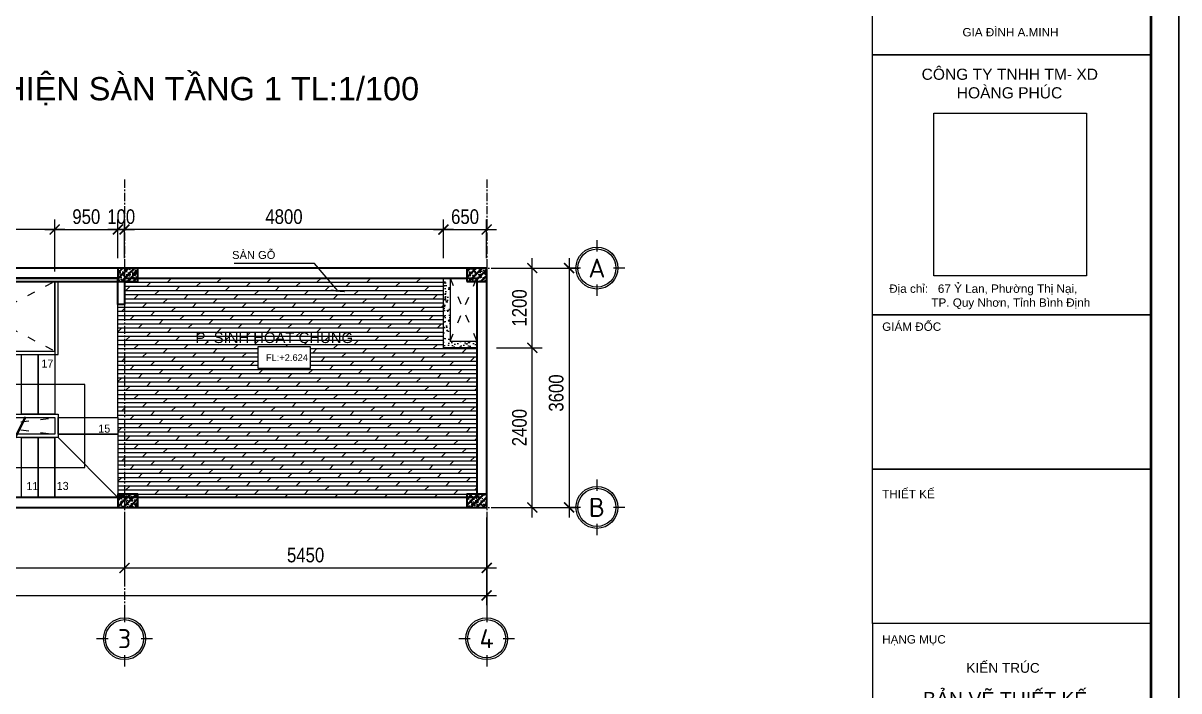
# Model space of a CAD drawing. Header units: inches. Extents: x 236662 to 497023, y -248575 to 81795.
# Drawn here: x 370703 to 388097, y -24273 to -14229 of the extents above; entities that cross this region are included whole.
import ezdxf
from ezdxf.enums import TextEntityAlignment as Align

# ---------------------------------------------------------------- set-up
doc = ezdxf.new("R2010")
doc.units = ezdxf.units.IN
doc.header["$LTSCALE"] = 10
doc.header["$MEASUREMENT"] = 0
for name, pattern in [('ACAD_ISO03W100', [30, 12, -18]), ('CENTER', [2, 1.25, -0.25, 0.25, -0.25]), ('DASHED2', [0.375, 0.25, -0.125])]:
    doc.linetypes.add(name, pattern=pattern)
for name, color, linetype in [('01. HP_TEXT', 9, 'Continuous'), ('07. HP_KY HIEU', 43, 'Continuous'), ('07. HP_KY HIEU @ 1', 43, 'Continuous'), ('08. HP_DIM', 118, 'Continuous'), ('hach', 7, 'Continuous'), ('TEXT', 2, 'Continuous')]:
    doc.layers.add(name, color=color, linetype=linetype)
for name, color, linetype, lineweight in [('02. HP_BE TONG', 1, 'Continuous', 35), ('03. HP_TUONG', 2, 'Continuous', 35), ('05. HP_TRUC', 251, 'CENTER', 5), ('06. HP_THAY 1', 134, 'Continuous', 15), ('06. HP_THAY 2', 147, 'Continuous', 13), ('09_HP_HATCH', 8, 'Continuous', 5), ('14. HP_OPENING', 250, 'ACAD_ISO03W100', 5), ('GHICHU', 7, 'Continuous', 9)]:
    doc.layers.add(name, color=color, linetype=linetype, lineweight=lineweight)
doc.styles.add('AVO', font='VAVOB.TTF')
doc.styles.add('BAOANNOTE', font='arial.ttf', dxfattribs={"width": 0.8})
doc.styles.add('ISOCP50', font='isocpeur.ttf')
doc.styles.add('TA1', font='arial.ttf')
doc.styles.add('TEXT (none)', font='arial.ttf')
doc.styles.add('text2', font='VHELVCN.TTF')
doc.dimstyles.new('AL-100', dxfattribs={"dimtxt": 220, "dimasz": 150, "dimexe": 150, "dimexo": 150, "dimgap": 80, "dimtad": 1, "dimdec": 0, "dimzin": 9, "dimtxsty": 'text2', "dimblk": 'ARCHTICK', "dimcen": 1, "dimdle": 150, "dimclrd": 256, "dimclre": 256, "dimclrt": 7, "dimadec": 0, "dimazin": 0, "dimtfac": 1, "dimtdec": 0, "dimtix": 1, "dimtmove": 2, "dimatfit": 3, "dimldrblk": 'ARCHTICK', "dimfxl": 1, "dimtolj": 1, "dimtzin": 0, "dimlwd": -1, "dimlwe": -1, "dimarcsym": 0})
picture_1 = doc.add_image_def('image1.jpg', size_in_pixel=(1818, 1935))

# ---------------------------------------------------------------- blocks, each defined once
blk = doc.blocks.new('_ArchTick')
at = {"color": 0, "linetype": 'ByBlock', "const_width": 0.15}
blk.add_lwpolyline([(-0.5, -0.5), (0.5, 0.5)], dxfattribs=at)
blk = doc.blocks.new('*D1152')
at = {"layer": '08. HP_DIM', "transparency": 16777216}
for p, q in [((362679, -21663), (362679, -22986)), ((377679, -21663), (377679, -22986)), ((362529, -22836), (377829, -22836))]:
    blk.add_line(p, q, dxfattribs=at)
at = {"layer": 'Defpoints', "color": 0, "transparency": 16777216}
for p in [(362679, -21513), (377679, -21513), (377679, -22836)]:
    blk.add_point(p, dxfattribs=at)
at = {"layer": '08. HP_DIM', "transparency": 16777216, "xscale": 150, "yscale": 150, "zscale": 150, "rotation": 180}
blk.add_blockref('_ArchTick', (362679, -22836), dxfattribs=at)
at = {"layer": '08. HP_DIM', "transparency": 16777216, "xscale": 150, "yscale": 150, "zscale": 150}
blk.add_blockref('_ArchTick', (377679, -22836), dxfattribs=at)
at = {"layer": '08. HP_DIM', "color": 7, "transparency": 16777216, "insert": (370179, -22643), "char_height": 220, "attachment_point": 5, "style": 'text2'}
blk.add_mtext('\\A1;15000', dxfattribs=at)
blk = doc.blocks.new('grid test1')
at = {"ltscale": 20}
for p, q in [((0, 440), (0, 260)), ((-260, 0), (-440, 0)), ((440, 0), (260, 0)), ((0, -260), (0, -440))]:
    blk.add_line(p, q, dxfattribs=at)
at = {"color": 251, "ltscale": 20, "true_color": 0x636466}
for radius in [330, 300]:
    blk.add_circle((0, 0), radius, dxfattribs=at)
at = {"layer": '01. HP_TEXT', "color": 2, "ltscale": 20, "true_color": 0xf1eb1f, "style": 'ISOCP50'}
blk.add_attdef('GRID', text='', height=300, dxfattribs=at).set_placement((-37, 0), align=Align.MIDDLE_CENTER)
blk = doc.blocks.new('zcsadsdasd3')
at = {"layer": '05. HP_TRUC', "ltscale": 10}
for p, q in [((-5450, 4933), (-5450, -1554)), ((0, 4933), (0, -1554)), ((-15930, 3600), (1239, 3600)), ((-15930, 0), (1239, 0))]:
    blk.add_line(p, q, dxfattribs=at)
at = {"layer": '07. HP_KY HIEU @ 1', "ltscale": 20}
ref = blk.add_blockref('grid test1', (1659, 3600), dxfattribs=dict(at, xscale=0.9555000001564621, yscale=0.9555000001564621, zscale=0.9555000001564621))
ref.add_attrib('GRID', 'A', dxfattribs={"layer": 'TEXT', "ltscale": 20, "height": 287, "style": 'ISOCP50'}).set_placement((1659, 3600), align=Align.MIDDLE_CENTER)
ref = blk.add_blockref('grid test1', (1659, 0), dxfattribs=dict(at, xscale=0.9555000001564621, yscale=0.9555000001564621, zscale=0.9555000001564621))
ref.add_attrib('GRID', 'B', dxfattribs={"layer": 'TEXT', "ltscale": 20, "height": 287, "style": 'ISOCP50'}).set_placement((1659, 0), align=Align.MIDDLE_CENTER)
ref = blk.add_blockref('grid test1', (-5450, -1975), dxfattribs=dict(at, xscale=0.9555000001564621, yscale=0.9555000001564621, zscale=0.9555000001564621))
ref.add_attrib('GRID', '3', dxfattribs={"layer": 'TEXT', "ltscale": 20, "height": 287, "style": 'ISOCP50'}).set_placement((-5450, -1975), align=Align.MIDDLE_CENTER)
ref = blk.add_blockref('grid test1', (0, -1975), dxfattribs=dict(at, xscale=0.9555000001564621, yscale=0.9555000001564621, zscale=0.9555000001564621))
ref.add_attrib('GRID', '4', dxfattribs={"layer": 'TEXT', "ltscale": 20, "height": 287, "style": 'ISOCP50'}).set_placement((0, -1975), align=Align.MIDDLE_CENTER)
blk = doc.blocks.new('*D1158')
at = {"layer": '08. HP_DIM', "transparency": 16777216}
for p, q in [((377829, -19113), (378516, -19113)), ((378366, -21663), (378366, -18963)), ((377829, -21513), (378516, -21513))]:
    blk.add_line(p, q, dxfattribs=at)
at = {"layer": 'Defpoints', "color": 0, "transparency": 16777216}
for p in [(377679, -19113), (378366, -19113), (377679, -21513)]:
    blk.add_point(p, dxfattribs=at)
at = {"layer": '08. HP_DIM', "transparency": 16777216, "xscale": 150, "yscale": 150, "zscale": 150}
for p, rotation in [((378366, -19113), 90), ((378366, -21513), 270)]:
    blk.add_blockref('_ArchTick', p, dxfattribs=dict(at, rotation=rotation))
at = {"layer": '08. HP_DIM', "color": 7, "transparency": 16777216, "insert": (378173, -20313), "char_height": 220, "attachment_point": 5, "rotation": 90, "style": 'text2'}
blk.add_mtext('\\A1;2400', dxfattribs=at)
blk = doc.blocks.new('*D1159')
at = {"layer": '08. HP_DIM', "transparency": 16777216}
for p, q in [((377829, -17913), (378516, -17913)), ((378366, -19263), (378366, -17763)), ((377829, -19113), (378516, -19113))]:
    blk.add_line(p, q, dxfattribs=at)
at = {"layer": 'Defpoints', "color": 0, "transparency": 16777216}
for p in [(377679, -17913), (378366, -17913), (377679, -19113)]:
    blk.add_point(p, dxfattribs=at)
at = {"layer": '08. HP_DIM', "transparency": 16777216, "xscale": 150, "yscale": 150, "zscale": 150}
for p, rotation in [((378366, -17913), 90), ((378366, -19113), 270)]:
    blk.add_blockref('_ArchTick', p, dxfattribs=dict(at, rotation=rotation))
at = {"layer": '08. HP_DIM', "color": 7, "transparency": 16777216, "insert": (378173, -18513), "char_height": 220, "attachment_point": 5, "rotation": 90, "style": 'text2'}
blk.add_mtext('\\A1;1200', dxfattribs=at)
blk = doc.blocks.new('*D1161')
at = {"layer": '08. HP_DIM', "transparency": 16777216}
for p, q in [((377029, -17763), (377029, -17183)), ((377679, -17763), (377679, -17183)), ((376879, -17333), (377829, -17333))]:
    blk.add_line(p, q, dxfattribs=at)
at = {"layer": 'Defpoints', "color": 0, "transparency": 16777216}
for p in [(377679, -17333), (377029, -17913), (377679, -17913)]:
    blk.add_point(p, dxfattribs=at)
at = {"layer": '08. HP_DIM', "transparency": 16777216, "xscale": 150, "yscale": 150, "zscale": 150, "rotation": 180}
blk.add_blockref('_ArchTick', (377029, -17333), dxfattribs=at)
at = {"layer": '08. HP_DIM', "transparency": 16777216, "xscale": 150, "yscale": 150, "zscale": 150}
blk.add_blockref('_ArchTick', (377679, -17333), dxfattribs=at)
at = {"layer": '08. HP_DIM', "color": 7, "transparency": 16777216, "insert": (377354, -17141), "char_height": 220, "attachment_point": 5, "style": 'text2'}
blk.add_mtext('\\A1;650', dxfattribs=at)
blk = doc.blocks.new('KHUNG TEN A-3')
at = {"layer": '01. HP_TEXT'}
for points in [[(365, 163.34), (365, 191.95), (415, 191.95), (415, 163.34)], [(365, 116.74), (365, 163.34), (415, 163.34), (415, 116.74)], [(365, 89.04), (365, 116.74), (415, 116.74), (415, 89.04)], [(365, 61.35), (365, 89.04), (415, 89.04), (415, 61.35)], [(365, 61.35), (365, 41.47), (415, 41.47), (415, 61.35)]]:
    blk.add_lwpolyline(points, close=True, dxfattribs=at)
at = {"layer": '02. HP_BE TONG', "color": 1, "const_width": 0.5}
blk.add_lwpolyline([(15, 5), (415, 5), (415, 292), (15, 292)], close=True, dxfattribs=at)
at = {"layer": '06. HP_THAY 1'}
blk.add_lwpolyline([(0, 297), (420, 297), (420, 0), (0, 0)], close=True, dxfattribs=at)
at = {"layer": 'Defpoints'}
blk.add_lwpolyline([(0, 0), (420, 0), (420, 297), (0, 297)], close=True, dxfattribs=at)
at = {"layer": '01. HP_TEXT', "color": 7, "style": 'TA1'}
for s, p in [('GIÁM ĐỐC', (366.75, 113.85)), ('THIẾT KẾ', (366.75, 83.82)), ('HẠNG MỤC', (366.75, 57.76))]:
    blk.add_text(s, height=1.5, dxfattribs=at).set_placement(p)
at = {"layer": '01. HP_TEXT', "style": 'TA1'}
for s, height, p in [('KIẾN TRÚC', 1.75, (388.44, 53.39)), ('BẢN VẼ THIẾT KẾ', 2.5, (388.83, 47.82))]:
    blk.add_text(s, height=height, dxfattribs=at).set_placement(p, align=Align.MIDDLE_CENTER)
at = {"layer": '01. HP_TEXT', "color": 7, "char_height": 1.5, "attachment_point": 1, "style": 'TA1'}
for s, width, insert in [('\\A1;\\pi-1.5,l3,t6,16.5;GIA ĐÌNH A.MINH', 42.6333, (379.66, 168.17)), ('\\A1;\\pi-0.02931,l3,t7.47069,17.97069;Địa chỉ:   67 Ỷ Lan, Phường Thị Nại, \\P             TP. Quy Nhơn, Tỉnh Bình Định ', 49.5509, (365.04, 122.17))]:
    blk.add_mtext_dynamic_manual_height_columns(s, width=width, gutter_width=2.41, heights=[62.37], dxfattribs=dict(at, insert=insert))
at = {"layer": '01. HP_TEXT', "insert": (364.26, 160.88), "char_height": 2, "attachment_point": 1, "style": 'TA1'}
blk.add_mtext_dynamic_manual_height_columns('\\pi9.5649;CÔNG TY TNHH TM- XD \\P\\pi11.2177;      HOÀNG PHÚC', width=53.4572, gutter_width=0.0255, heights=[0], dxfattribs=at)
image = blk.add_image(picture_1, insert=(375.99, 123.73), size_in_units=(27.41, 29.18))
image.dxf.flags = 7
blk = doc.blocks.new('*D1336')
at = {"layer": '08. HP_DIM', "transparency": 16777216}
for p, q in [((-15000, -3750), (-15000, -5073)), ((0, -3750), (0, -5073)), ((-15150, -4923), (150, -4923))]:
    blk.add_line(p, q, dxfattribs=at)
at = {"layer": 'Defpoints', "color": 0, "transparency": 16777216}
for p in [(-15000, -3600), (0, -3600), (0, -4923)]:
    blk.add_point(p, dxfattribs=at)
at = {"layer": '08. HP_DIM', "transparency": 16777216, "xscale": 150, "yscale": 150, "zscale": 150, "rotation": 180}
blk.add_blockref('_ArchTick', (-15000, -4923), dxfattribs=at)
at = {"layer": '08. HP_DIM', "transparency": 16777216, "xscale": 150, "yscale": 150, "zscale": 150}
blk.add_blockref('_ArchTick', (0, -4923), dxfattribs=at)
at = {"layer": '08. HP_DIM', "color": 7, "transparency": 16777216, "insert": (-7500, -4731), "char_height": 220, "attachment_point": 5, "style": 'text2'}
blk.add_mtext('\\A1;15000', dxfattribs=at)
blk = doc.blocks.new('COT')
at = {"layer": '09_HP_HATCH'}
h = blk.add_hatch(dxfattribs=at)
h.set_pattern_fill('CHAU-01', color=256, scale=15, pattern_type=2)
h.set_pattern_definition([(50, (-55276.965, -37444.2), (107.58903, -9.41282), [11.25, -123.75]), (355, (-55276.97, -37444.2), (-20.8127, 112.82882), [9, -99]), (100.4514, (-55268, -37444.99), (86.7764, 103.41593), [9.56103, -105.17132]), (46.1842, (-55276.97, -37414.2), (160.08616, -24.82785), [16.875, -185.625]), (96.6356, (-55263.62, -37416.27), (140.1994, 146.11768), [14.34154, -157.75695]), (351.1842, (-55276.97, -37414.2), (140.1993, 146.1178), [13.5, -148.5]), (21, (-55261.965, -37421.7), (89.53606, -60.39283), [11.25, -123.75]), (326, (-55261.97, -37421.7), (36.4973, 108.7725), [9, -99]), (71.4514, (-55254.5, -37426.73), (126.0334, 48.37957), [9.56103, -105.17132]), (37.5, (-55276.965, -37444.2), (1.823978, 49.934078), [0, -97.8, 0, -100.5, 0, -99.375]), (7.5, (-55276.965, -37444.2), (39.46043, 59.161757), [0, -57.3, 0, -95.55, 0, -37.875]), (327.5, (-55310.415, -37444.2), (80.073365, -3.38323), [0, -37.5, 0, -117, 0, -155.25]), (317.5, (-55325.415, -37444.2), (87.477925, 15.01575), [0, -48.75, 0, -77.7, 0, -110.25]), (45, (-55276.965, -37444.2), (-45.07806, 45.07806), []), (45, (-55276.965, -37425.827), (-45.07806, 45.07806), [])])
h.paths.add_polyline_path([(0, -200), (300, -200), (300, 0), (0, 0)])
at = {"layer": '02. HP_BE TONG'}
blk.add_lwpolyline([(0, -200), (300, -200), (300, 0), (0, 0)], close=True, dxfattribs=at)
blk = doc.blocks.new('ádasdwdczxzc')
at = {"layer": '03. HP_TUONG'}
for p in [(-15000, 3600), (-9750, 3600), (-5550, 3600), (-300, 3600), (-15000, 200), (-9750, 200), (-5550, 200), (-300, 200)]:
    blk.add_blockref('COT', p, dxfattribs=at)
blk = doc.blocks.new('*D1338')
at = {"layer": '08. HP_DIM', "transparency": 16777216}
for p, q in [((-9550, -3750), (-9550, -4661)), ((-5450, -3750), (-5450, -4661)), ((-9700, -4511), (-5300, -4511))]:
    blk.add_line(p, q, dxfattribs=at)
at = {"layer": 'Defpoints', "color": 0, "transparency": 16777216}
for p in [(-9550, -3600), (-5450, -3600), (-5450, -4511)]:
    blk.add_point(p, dxfattribs=at)
at = {"layer": '08. HP_DIM', "transparency": 16777216, "xscale": 150, "yscale": 150, "zscale": 150, "rotation": 180}
blk.add_blockref('_ArchTick', (-9550, -4511), dxfattribs=at)
at = {"layer": '08. HP_DIM', "transparency": 16777216, "xscale": 150, "yscale": 150, "zscale": 150}
blk.add_blockref('_ArchTick', (-5450, -4511), dxfattribs=at)
at = {"layer": '08. HP_DIM', "color": 7, "transparency": 16777216, "insert": (-7500, -4318), "char_height": 220, "attachment_point": 5, "style": 'text2'}
blk.add_mtext('\\A1;4100', dxfattribs=at)
blk = doc.blocks.new('*D1339')
at = {"layer": '08. HP_DIM', "transparency": 16777216}
for p, q in [((-5450, -3750), (-5450, -4661)), ((0, -3750), (0, -4661)), ((-5600, -4511), (150, -4511))]:
    blk.add_line(p, q, dxfattribs=at)
at = {"layer": 'Defpoints', "color": 0, "transparency": 16777216}
for p in [(-5450, -3600), (0, -3600), (0, -4511)]:
    blk.add_point(p, dxfattribs=at)
at = {"layer": '08. HP_DIM', "transparency": 16777216, "xscale": 150, "yscale": 150, "zscale": 150, "rotation": 180}
blk.add_blockref('_ArchTick', (-5450, -4511), dxfattribs=at)
at = {"layer": '08. HP_DIM', "transparency": 16777216, "xscale": 150, "yscale": 150, "zscale": 150}
blk.add_blockref('_ArchTick', (0, -4511), dxfattribs=at)
at = {"layer": '08. HP_DIM', "color": 7, "transparency": 16777216, "insert": (-2725, -4318), "char_height": 220, "attachment_point": 5, "style": 'text2'}
blk.add_mtext('\\A1;5450', dxfattribs=at)
blk = doc.blocks.new('*D1340')
at = {"layer": '08. HP_DIM', "transparency": 16777216}
for p, q in [((1239, 150), (1239, -3750)), ((365, 0), (1389, 0)), ((365, -3600), (1389, -3600))]:
    blk.add_line(p, q, dxfattribs=at)
at = {"layer": 'Defpoints', "color": 0, "transparency": 16777216}
for p in [(215, 0), (215, -3600), (1239, -3600)]:
    blk.add_point(p, dxfattribs=at)
at = {"layer": '08. HP_DIM', "transparency": 16777216, "xscale": 150, "yscale": 150, "zscale": 150}
for p, rotation in [((1239, 0), 90), ((1239, -3600), 270)]:
    blk.add_blockref('_ArchTick', p, dxfattribs=dict(at, rotation=rotation))
at = {"layer": '08. HP_DIM', "color": 7, "transparency": 16777216, "insert": (1047, -1880), "char_height": 220, "attachment_point": 5, "rotation": 90, "style": 'text2'}
blk.add_mtext('\\A1;3600', dxfattribs=at)
blk = doc.blocks.new('Level mark - Plan 2')
blk.add_lwpolyline([(12.53, 0.4), (12.53, 3.6), (4.64, 3.6), (4.64, 0.4)], close=True)
at = {"style": 'BAOANNOTE', "flags": 8}
blk.add_attdef('FL%%P0.000', text='', height=2, dxfattribs=at).set_placement((9, 2), align=Align.MIDDLE_CENTER)
blk = doc.blocks.new('*D1205')
at = {"layer": '08. HP_DIM', "transparency": 16777216}
for p, q in [((372229, -17763), (372229, -17183)), ((377029, -17763), (377029, -17183)), ((377179, -17333), (372079, -17333))]:
    blk.add_line(p, q, dxfattribs=at)
at = {"layer": 'Defpoints', "color": 0, "transparency": 16777216}
for p in [(372229, -17333), (372229, -17913, -312), (377029, -17913, -312)]:
    blk.add_point(p, dxfattribs=at)
at = {"layer": '08. HP_DIM', "transparency": 16777216, "xscale": 150, "yscale": 150, "zscale": 150, "rotation": 180}
blk.add_blockref('_ArchTick', (372229, -17333), dxfattribs=at)
at = {"layer": '08. HP_DIM', "transparency": 16777216, "xscale": 150, "yscale": 150, "zscale": 150}
blk.add_blockref('_ArchTick', (377029, -17333), dxfattribs=at)
at = {"layer": '08. HP_DIM', "color": 7, "transparency": 16777216, "insert": (374629, -17141), "char_height": 220, "attachment_point": 5, "style": 'text2'}
blk.add_mtext('\\A1;4800', dxfattribs=at)
blk = doc.blocks.new('*D1206')
at = {"layer": '08. HP_DIM', "transparency": 16777216}
for p, q in [((372129, -17763), (372129, -17183)), ((372229, -17763), (372229, -17183)), ((372129, -17333), (371979, -17333)), ((372229, -17333), (372129, -17333)), ((372229, -17333), (372379, -17333))]:
    blk.add_line(p, q, dxfattribs=at)
at = {"layer": 'Defpoints', "color": 0, "transparency": 16777216}
for p in [(372129, -17333), (372129, -17913, -312), (372229, -17913, -312)]:
    blk.add_point(p, dxfattribs=at)
at = {"layer": '08. HP_DIM', "transparency": 16777216, "xscale": 150, "yscale": 150, "zscale": 150}
blk.add_blockref('_ArchTick', (372129, -17333), dxfattribs=at)
at = {"layer": '08. HP_DIM', "transparency": 16777216, "xscale": 150, "yscale": 150, "zscale": 150, "rotation": 180}
blk.add_blockref('_ArchTick', (372229, -17333), dxfattribs=at)
at = {"layer": '08. HP_DIM', "color": 7, "transparency": 16777216, "insert": (372179, -17141), "char_height": 220, "attachment_point": 5, "style": 'text2'}
blk.add_mtext('\\A1;100', dxfattribs=at)
blk = doc.blocks.new('*D1207')
at = {"layer": '08. HP_DIM', "transparency": 16777216}
for p, q in [((369179, -17963), (369179, -17183)), ((371179, -17963), (371179, -17183)), ((371329, -17333), (369029, -17333))]:
    blk.add_line(p, q, dxfattribs=at)
at = {"layer": 'Defpoints', "color": 0, "transparency": 16777216}
for p in [(369179, -17333), (369179, -18113, -312), (371179, -18113, -312)]:
    blk.add_point(p, dxfattribs=at)
at = {"layer": '08. HP_DIM', "transparency": 16777216, "xscale": 150, "yscale": 150, "zscale": 150, "rotation": 180}
blk.add_blockref('_ArchTick', (369179, -17333), dxfattribs=at)
at = {"layer": '08. HP_DIM', "transparency": 16777216, "xscale": 150, "yscale": 150, "zscale": 150}
blk.add_blockref('_ArchTick', (371179, -17333), dxfattribs=at)
at = {"layer": '08. HP_DIM', "color": 7, "transparency": 16777216, "insert": (370179, -17141), "char_height": 220, "attachment_point": 5, "style": 'text2'}
blk.add_mtext('\\A1;2000', dxfattribs=at)
blk = doc.blocks.new('*D1201')
at = {"layer": '08. HP_DIM', "transparency": 16777216}
for p, q in [((371179, -17963), (371179, -17183)), ((372129, -17763), (372129, -17183)), ((371029, -17333), (372279, -17333))]:
    blk.add_line(p, q, dxfattribs=at)
at = {"layer": 'Defpoints', "color": 0, "transparency": 16777216}
for p in [(372129, -17333), (372129, -17913, -312), (371179, -18113, -312)]:
    blk.add_point(p, dxfattribs=at)
at = {"layer": '08. HP_DIM', "transparency": 16777216, "xscale": 150, "yscale": 150, "zscale": 150, "rotation": 180}
blk.add_blockref('_ArchTick', (371179, -17333), dxfattribs=at)
at = {"layer": '08. HP_DIM', "transparency": 16777216, "xscale": 150, "yscale": 150, "zscale": 150}
blk.add_blockref('_ArchTick', (372129, -17333), dxfattribs=at)
at = {"layer": '08. HP_DIM', "color": 7, "transparency": 16777216, "insert": (371654, -17141), "char_height": 220, "attachment_point": 5, "style": 'text2'}
blk.add_mtext('\\A1;950', dxfattribs=at)
blk = doc.blocks.new('mb tang 2')
at = {"layer": '03. HP_TUONG'}
for points in [[(-11000, -3450), (-14900, -3450), (-14900, -2935), (-15000, -2935), (-15000, -3600), (0, -3600), (0, 0), (-15000, 0), (-15000, -509.2), (-14900, -509.2), (-14900, -150), (-5550, -150)], [(-5450, -150), (-150, -150), (-150, -3450), (-9450, -3450)], [(-5450, -150), (-5450, -550), (-5550, -550), (-5550, -150)]]:
    blk.add_lwpolyline(points, dxfattribs=at)
blk.add_lwpolyline([(-9450, -200), (-5550, -200), (-5550, -150), (-9450, -150)], close=True, dxfattribs=at)
at = {"layer": '06. HP_THAY 1'}
for points in [[(-8550, -200), (-8550, -1300), (-6450, -1300), (-6450, -200)], [(-8500, -200), (-8500, -1250), (-6500, -1250), (-6500, -200)]]:
    blk.add_lwpolyline(points, dxfattribs=at)
for points in [[(-8550, -2200), (-6450, -2200), (-6450, -2550), (-8550, -2550)], [(-8500, -2250), (-6500, -2250), (-6500, -2500), (-8500, -2500)]]:
    blk.add_lwpolyline(points, close=True, dxfattribs=at)
at = {"layer": '06. HP_THAY 2'}
blk.add_line((-6450, -2550), (-5550, -3450), dxfattribs=at)
for points in [[(-650, -150), (-550, -150), (-550, -1100), (-150, -1100), (-150, -1200), (-650, -1200)], [(-6450, -2250), (-5550, -2250), (-5550, -200), (-6500, -200), (-6500, -2200), (-6450, -2200)], [(-7000, -2200), (-7000, -1300), (-6750, -1300), (-6750, -2200)], [(-6750, -2200), (-6750, -1300), (-6500, -1300), (-6500, -2200)], [(-6450, -2250), (-5550, -2250), (-5550, -2500), (-6450, -2500)], [(-7000, -3450), (-7000, -2550), (-6750, -2550), (-6750, -3450)], [(-6750, -3450), (-6750, -2550), (-6500, -2550), (-6500, -3450)]]:
    blk.add_lwpolyline(points, close=True, dxfattribs=at)
for points in [[(-6450, -2500), (-5550, -2500), (-5550, -3450), (-6500, -3450), (-6500, -2550)], [(-6450, -2500), (-6450, -2550), (-6500, -2550)]]:
    blk.add_lwpolyline(points, dxfattribs=at)
at = {"layer": '07. HP_KY HIEU', "linetype": 'DASHED2'}
blk.add_lwpolyline([(-8950, -1750), (-8950, -3000), (-6050, -3000), (-6050, -1750)], close=True, dxfattribs=at)
at = {"layer": '07. HP_KY HIEU'}
for points in [[(-6951.7, -2237.3), (-7328.1, -2989.1), (-7483.3, -2899.5), (-7234.9, -3186.1), (-7390.1, -3096.5), (-7859.8, -3910.1)], [(-6935, -2246.9), (-7321, -3015.5), (-7393.4, -2973.7), (-7145, -3260.3), (-7383, -3122.9), (-7843.1, -3919.7)]]:
    blk.add_lwpolyline(points, dxfattribs=at)
at = {"layer": '14. HP_OPENING'}
for p, q in [((-550, -150), (-150, -1100)), ((-550, -1100), (-150, -150)), ((-8500, -200), (-6500, -1250)), ((-8500, -1250), (-6500, -200)), ((-8500, -2250), (-6500, -2500)), ((-8500, -2500), (-6500, -2250))]:
    blk.add_line(p, q, dxfattribs=at)
ref = blk.add_blockref('Level mark - Plan 2', (-3905.9, -1547.2), dxfattribs=dict(xscale=100, yscale=100, zscale=100))
ref.add_attrib('FL%%P0.000', 'FL:+2.624', dxfattribs={"height": 100, "style": 'BAOANNOTE'}).set_placement((-3005.9, -1347.2), align=Align.MIDDLE_CENTER)
at = {"layer": '08. HP_DIM'}
blk.add_blockref('ádasdwdczxzc', (0, -3600), dxfattribs=at)
at = {"layer": '01. HP_TEXT', "style": 'TEXT (none)'}
blk.add_text('P. SINH HOẠT CHUNG ', height=159.876, dxfattribs=at).set_placement((-4381.3, -1128.1))
at = {"layer": 'GHICHU', "color": 0, "linetype": 'Continuous', "style": 'AVO'}
for s, p in [('17', (-6701.3, -1497.8)), ('15', (-5844.7, -2476.2)), ('11', (-6926.8, -3340.1)), ('13', (-6471.2, -3337.9))]:
    blk.add_text(s, height=121, dxfattribs=at).set_placement(p)
at = {"layer": '08. HP_DIM'}
dim = blk.add_linear_dim(base=(1239.1, -3600), p1=(215, 0), p2=(215, -3600), angle=90, dimstyle='AL-100', dxfattribs=at)
dim.commit()
dim.dimension.update_dxf_attribs({"geometry": '*D1340', "text_midpoint": (1046.7, -1880), "dimtype": 128})
for base, p1, p2, picture, middle in [((0, -4922.9), (-15000, -3600), (0, -3600), '*D1336', (-7500, -4730.6)), ((-5450, -4510.7), (-9550, -3600), (-5450, -3600), '*D1338', (-7500, -4318.3)), ((0, -4510.7), (-5450, -3600), (0, -3600), '*D1339', (-2725, -4318.3))]:
    dim = blk.add_linear_dim(base=base, p1=p1, p2=p2, dimstyle='AL-100', dxfattribs=at)
    dim.commit()
    dim.dimension.update_dxf_attribs({"geometry": picture, "text_midpoint": middle})

msp = doc.modelspace()

# ---------------------------------------------------------------- hatches: boundary and pattern name
at = {"layer": 'hach'}
h = msp.add_hatch(dxfattribs=at)
h.set_pattern_fill('DOLMIT', color=8, scale=250)
h.set_pattern_definition([(0, (0, 0), (0, 62.5), []), (45, (0, 0), (-125, 125), [88.38835, -176.7767])])
h.paths.add_polyline_path([(377529.3, -19112.7), (377029.3, -19112.7), (377029.3, -18062.7), (372429.3, -18062.7), (372429.3, -18112.7), (372229.3, -18112.7), (372229.3, -18462.7), (372229.3, -21312.7), (372429.3, -21312.7), (372429.3, -21362.7), (377379.3, -21362.7), (377379.3, -21312.7), (377529.3, -21312.7)])
h.paths.add_polyline_path([(374237.6, -19420), (374237.6, -19100), (375026, -19100), (375026, -19420)], flags=16)
h.paths.add_polyline_path([(372229.3, -18462.7), (372129.3, -18462.7), (372129.3, -20162.7), (372129.3, -20412.7), (372129.3, -21312.7), (372229.3, -21312.7)])
h.paths.add_polyline_path([(374331.4, -19337.2), (375015.5, -19337.2), (375015.5, -19184), (374331.4, -19184)], flags=8)
h.paths.add_polyline_path([(373248.4, -19125.9), (375779.7, -19125.9), (375779.7, -18828.6), (373248.4, -18828.6)], flags=24)
h = msp.add_hatch(dxfattribs=at)
h.set_pattern_fill('AR-CONC', color=8, scale=25)
h.set_pattern_definition([(50, (0, 0), (179.315046, -15.688034), [18.75, -206.25]), (355, (0, 0), (-34.68783, 188.04803), [15, -165]), (100.451444, (14.94, -1.3), (144.62721, 172.36), [15.93505, -175.28553]), (46.1842, (0, 50), (266.81033, -41.37982), [28.125, -309.375]), (96.635635, (22.23, 46.55), (233.66549, 243.52965), [23.90259, -262.92844]), (351.18416, (0, 50), (233.66549, 243.52965), [22.5, -247.5]), (21, (25, 37.5), (149.226763, -100.65472), [18.75, -206.25]), (326, (25, 37.5), (60.82883, 181.28751), [15, -165]), (71.451445, (37.44, 29.11), (210.055594, 80.63279), [15.93505, -175.28553]), (37.5, (0, 0), (3.039964, 83.223463), [0, -163, 0, -167.5, 0, -165.625]), (7.5, (0, 0), (65.767384, 98.602928), [0, -95.5, 0, -159.25, 0, -63.125]), (327.5, (-55.75, 0), (133.455609, -5.638718), [0, -62.5, 0, -195, 0, -258.75]), (317.5, (-80.75, 0), (145.796542, 25.026246), [0, -81.25, 0, -129.5, 0, -183.75])])
h.paths.add_polyline_path([(377129.3, -18062.7), (377029.3, -18062.7), (377029.3, -19112.7), (377529.3, -19112.7), (377529.3, -19012.7), (377129.3, -19012.7)])

# ---------------------------------------------------------------- block references
at = {"color": 1, "xscale": 83.85096877510341, "yscale": 83.85096877510341, "zscale": 83.85096877510341}
msp.add_blockref('KHUNG TEN A-3', (352879.4, -28403.8, 10.3), dxfattribs=at)
msp.add_blockref('mb tang 2', (377679.3, -17912.7, 6.3))
at = {"layer": '08. HP_DIM'}
msp.add_blockref('zcsadsdasd3', (377679.3, -21512.7, 6.3), dxfattribs=at)

# ---------------------------------------------------------------- texts
at = {"layer": '01. HP_TEXT', "style": 'TEXT (none)'}
for s, height, p in [('MẶT BẰNG HOÀN THIỆN SÀN TẦNG 1 TL:1/100', 350, (365850.7, -15389.7, 6.3)), ('SÀN GỖ', 119.91, (373848.2, -17776))]:
    msp.add_text(s, height=height, dxfattribs=at).set_placement(p)

# ---------------------------------------------------------------- dimensions: what is measured, and where the dimension line sits
at = {"layer": '08. HP_DIM'}
for base, p1, p2, picture, middle in [((369179.3, -17333.1, 318.6), (371179.3, -18112.7, 6.3), (369179.3, -18112.7, 6.3), '*D1207', (370179.3, -17140.7, 318.6)), ((372129.3, -17333.1, 318.6), (371179.3, -18112.7, 6.3), (372129.3, -17912.7, 6.3), '*D1201', (371654.3, -17140.7, 318.6)), ((372129.3, -17333.1, 318.6), (372229.3, -17912.7, 6.3), (372129.3, -17912.7, 6.3), '*D1206', (372179.3, -17140.7, 318.6)), ((372229.3, -17333.1, 318.6), (377029.3, -17912.7, 6.3), (372229.3, -17912.7, 6.3), '*D1205', (374629.3, -17140.7, 318.6)), ((377679.3, -17333.1, 6.3), (377029.3, -17912.7, 6.3), (377679.3, -17912.7, 6.3), '*D1161', (377354.3, -17140.7, 6.3)), ((377679.3, -22835.6, 6.3), (362679.3, -21512.7, 6.3), (377679.3, -21512.7, 6.3), '*D1152', (370179.3, -22643.3, 6.3))]:
    dim = msp.add_linear_dim(base=base, p1=p1, p2=p2, dimstyle='AL-100', dxfattribs=at)
    dim.commit()
    dim.dimension.update_dxf_attribs({"geometry": picture, "text_midpoint": middle})
for base, p1, p2, picture, middle in [((378365.6, -17912.7, 6.3), (377679.3, -19112.7, 6.3), (377679.3, -17912.7, 6.3), '*D1159', (378173.2, -18512.7, 6.3)), ((378365.6, -19112.7, 6.3), (377679.3, -21512.7, 6.3), (377679.3, -19112.7, 6.3), '*D1158', (378173.2, -20312.7, 6.3))]:
    dim = msp.add_linear_dim(base=base, p1=p1, p2=p2, angle=90, dimstyle='AL-100', dxfattribs=at)
    dim.commit()
    dim.dimension.update_dxf_attribs({"geometry": picture, "text_midpoint": middle})

# ---------------------------------------------------------------- leaders
at = {"layer": '07. HP_KY HIEU'}
msp.add_leader([(375438.5, -18256.7), (375087.3, -17842.7), (373878.5, -17842.7)], dimstyle='AL-100', override={"dimgap": 80, "dimtad": 0}, dxfattribs=at)

doc.saveas('drawing.dxf')
